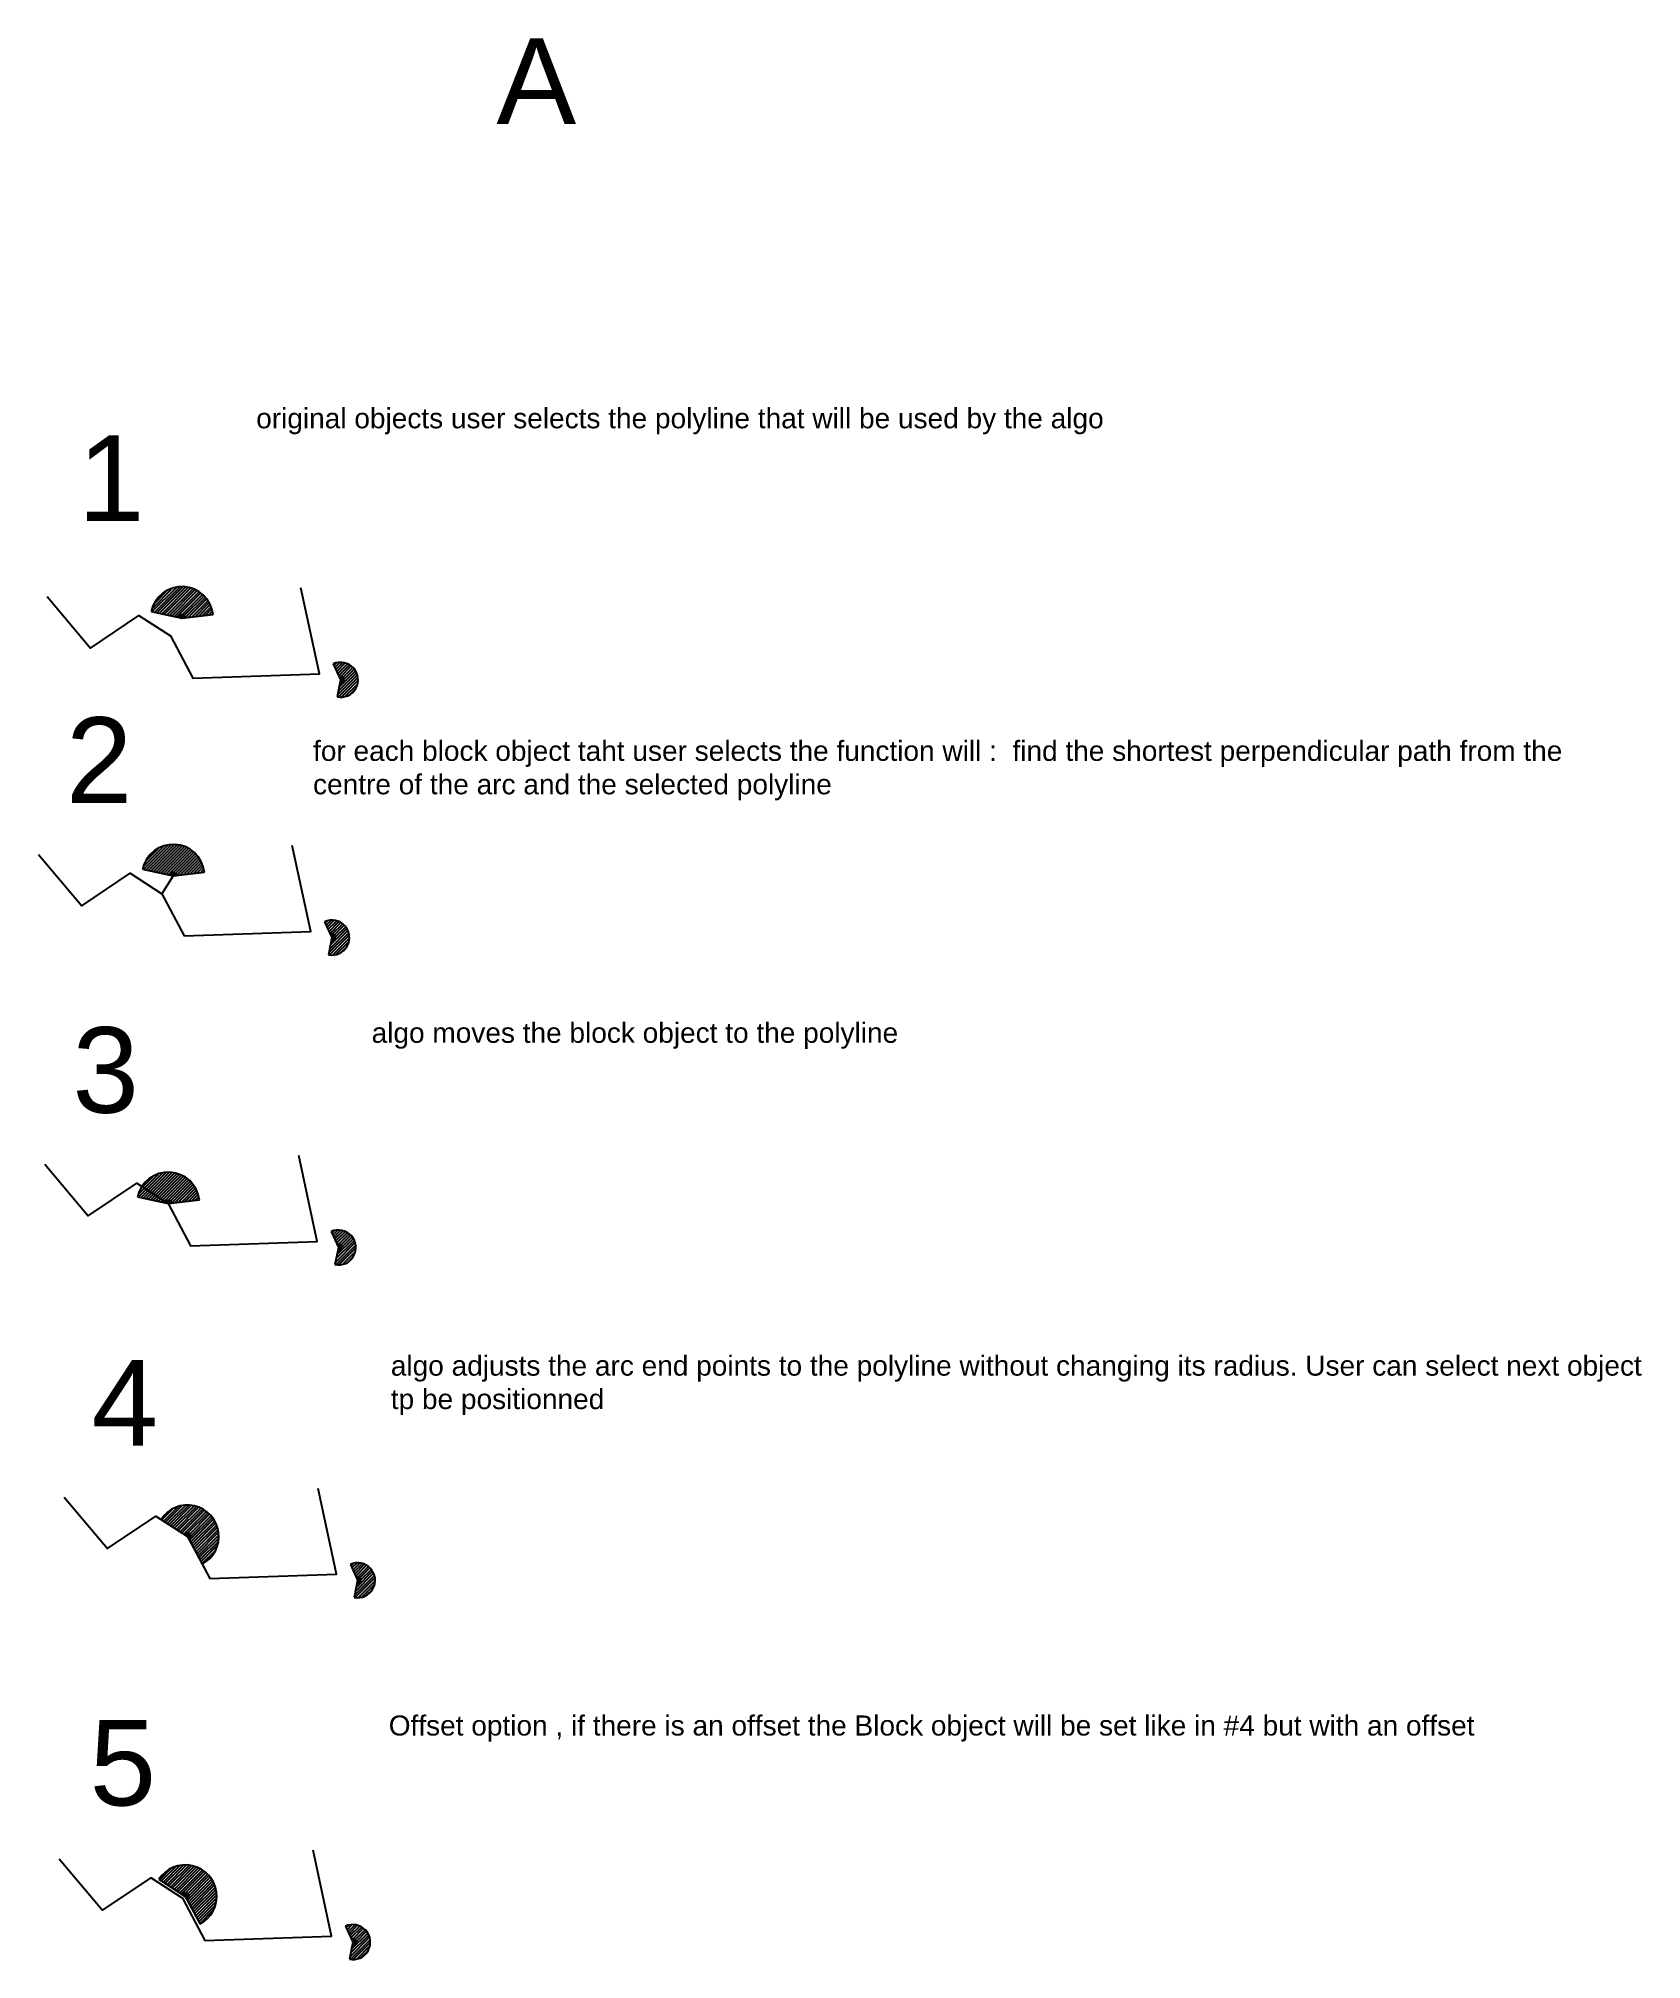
# Model space of a CAD drawing. Header units: millimetres. Extents: x 2546 to 4943, y 35 to 2908.
import ezdxf

# ---------------------------------------------------------------- set-up
doc = ezdxf.new("R2010")
doc.units = ezdxf.units.MM
doc.styles.get("Standard").update_dxf_attribs({"font": 'ARIAL.TTF'})

msp = doc.modelspace()

# ---------------------------------------------------------------- hatches: boundary and pattern name
h = msp.add_hatch()
h.set_pattern_fill('ANSI31', color=3)
h.set_pattern_definition([(45, (597.3006, 367.0287), (-2.245064, 2.245064), [])])
h.paths.add_polyline_path([(2807.4, 2046.3, 0.847435), (2714.8, 2050.9), (2755.8, 2042, -0.847435), (2765.7, 2041.5)])
h = msp.add_hatch(color=3)
h.dxf.hatch_style = 1
h.paths.add_polyline_path([(2755.8, 2042), (2760.7, 2040.9), (2765.7, 2041.5, 0.847435)])
h = msp.add_hatch()
h.set_pattern_fill('ANSI31', color=3)
h.set_pattern_definition([(45, (834.5794, 274.684), (-2.245064, 2.245064), [])])
h.paths.add_polyline_path([(2992.8, 1922.9, 1.378032), (2987.1, 1972.3), (2995.9, 1953.1, -1.378032), (2997, 1943.6)])
h = msp.add_hatch(color=3)
h.dxf.hatch_style = 1
h.paths.add_polyline_path([(2997, 1943.6, 1.378032), (2995.9, 1953.1), (2998, 1948.5)])
h = msp.add_hatch()
h.set_pattern_fill('ANSI31', color=3)
h.set_pattern_definition([(45, (584.3683, -18.473), (-2.245064, 2.245064), [])])
h.paths.add_polyline_path([(2794.4, 1660.8, 0.847435), (2701.9, 1665.4), (2742.9, 1656.5, -0.847435), (2752.8, 1656)])
h = msp.add_hatch(color=3)
h.dxf.hatch_style = 1
h.paths.add_polyline_path([(2742.9, 1656.5), (2747.8, 1655.4), (2752.8, 1656, 0.847435)])
h = msp.add_hatch()
h.set_pattern_fill('ANSI31', color=3)
h.set_pattern_definition([(45, (821.647, -110.8177), (-2.245064, 2.245064), [])])
h.paths.add_polyline_path([(2979.9, 1537.4, 1.378032), (2974.1, 1586.8), (2983, 1567.6, -1.378032), (2984.1, 1558.1)])
h = msp.add_hatch(color=3)
h.dxf.hatch_style = 1
h.paths.add_polyline_path([(2984.1, 1558.1, 1.378032), (2983, 1567.6), (2985.1, 1563)])
h = msp.add_hatch()
h.set_pattern_fill('ANSI31', color=3)
h.set_pattern_definition([(45, (576.7743, -508.6442), (-2.245064, 2.245064), [])])
h.paths.add_polyline_path([(2786.9, 1170.6, 0.847435), (2694.3, 1175.2), (2735.3, 1166.3, -0.847435), (2745.2, 1165.8)])
h = msp.add_hatch(color=3)
h.dxf.hatch_style = 1
h.paths.add_polyline_path([(2735.3, 1166.3), (2740.2, 1165.2), (2745.2, 1165.8, 0.847435)])
h = msp.add_hatch()
h.set_pattern_fill('ANSI31', color=3)
h.set_pattern_definition([(45, (831.375, -574.2745), (-2.245064, 2.245064), [])])
h.paths.add_polyline_path([(2989.6, 1074, 1.378032), (2983.9, 1123.3), (2992.7, 1104.1, -1.378032), (2993.8, 1094.7)])
h = msp.add_hatch(color=3)
h.dxf.hatch_style = 1
h.paths.add_polyline_path([(2993.8, 1094.7, 1.378032), (2992.7, 1104.1), (2994.8, 1099.6)])
h = msp.add_hatch()
h.set_pattern_fill('ANSI31', color=3)
h.set_pattern_definition([(45, (605.5123, -1006.4465), (-2.245064, 2.245064), [])])
h.paths.add_polyline_path([(2790.9, 625.9, 1.292959), (2729.5, 693), (2764.7, 670.1, -1.292959), (2771.3, 663)])
h = msp.add_hatch(color=3)
h.dxf.hatch_style = 1
h.paths.add_polyline_path([(2771.3, 663, 1.292959), (2764.7, 670.1), (2768.9, 667.4)])
h = msp.add_hatch()
h.set_pattern_fill('ANSI31', color=3)
h.set_pattern_definition([(45, (860.113, -1072.0768), (-2.245064, 2.245064), [])])
h.paths.add_polyline_path([(3018.4, 576.2, 1.378032), (3012.6, 625.5), (3021.4, 606.3, -1.378032), (3022.5, 596.9)])
h = msp.add_hatch(color=3)
h.dxf.hatch_style = 1
h.paths.add_polyline_path([(3022.5, 596.9, 1.378032), (3021.4, 606.3), (3023.5, 601.8)])
h = msp.add_hatch()
h.set_pattern_fill('ANSI31', color=3)
h.set_pattern_definition([(45, (602.3958, -1544.614), (-2.245064, 2.245064), [])])
h.paths.add_polyline_path([(2787.8, 87.7, 1.292959), (2726.4, 154.8), (2761.6, 132, -1.292959), (2768.2, 124.8)])
h = msp.add_hatch(color=3)
h.dxf.hatch_style = 1
h.paths.add_polyline_path([(2768.2, 124.8, 1.292959), (2761.6, 132), (2765.8, 129.2)])
h = msp.add_hatch()
h.set_pattern_fill('ANSI31', color=3)
h.set_pattern_definition([(45, (852.8885, -1613.0945), (-2.245064, 2.245064), [])])
h.paths.add_polyline_path([(3011.1, 35.1, 1.378032), (3005.4, 84.5), (3014.2, 65.3, -1.378032), (3015.3, 55.9)])
h = msp.add_hatch(color=3)
h.dxf.hatch_style = 1
h.paths.add_polyline_path([(3015.3, 55.9, 1.378032), (3014.2, 65.3), (3016.3, 60.8)])

# ---------------------------------------------------------------- linework, layer by layer
at = {"color": 1}
msp.add_lwpolyline([(2559.1, 2072.9), (2623.8, 1996), (2696.3, 2044.7), (2743.4, 2014.2), (2776.9, 1951), (2966.3, 1957.6), (2938.6, 2086.1)], dxfattribs=at)
at = {"color": 2}
for points in [[(2807.4, 2046.3, 0.847435), (2714.8, 2050.9, 1)], [(2992.8, 1922.9, 1.378032), (2987.1, 1972.3, 1)], [(2794.4, 1660.8, 0.847435), (2701.9, 1665.4, 1)], [(2979.9, 1537.4, 1.378032), (2974.1, 1586.8, 1)], [(2786.9, 1170.6, 0.847435), (2694.3, 1175.2, 1)], [(2989.6, 1074, 1.378032), (2983.9, 1123.3, 1)], [(2790.9, 625.9, 1.292959), (2729.5, 693, 1)], [(3018.4, 576.2, 1.378032), (3012.6, 625.5, 1)], [(2787.8, 87.7, 1.292959), (2726.4, 154.8, 1)], [(3011.1, 35.1, 1.378032), (3005.4, 84.5, 1)]]:
    msp.add_lwpolyline(points, format="xyb", dxfattribs=at)
for points in [[(2714.8, 2050.9), (2760.7, 2040.9), (2807.4, 2046.3)], [(2987.1, 1972.3), (2998, 1948.5), (2992.8, 1922.9)], [(2701.9, 1665.4), (2747.8, 1655.4), (2794.4, 1660.8)], [(2747.8, 1655.4), (2730.5, 1628.7)], [(2974.1, 1586.8), (2985.1, 1563), (2979.9, 1537.4)], [(2694.3, 1175.2), (2740.2, 1165.2), (2786.9, 1170.6)], [(2983.9, 1123.3), (2994.8, 1099.6), (2989.6, 1074)], [(2729.5, 693), (2768.9, 667.4), (2790.9, 625.9)], [(3012.6, 625.5), (3023.5, 601.8), (3018.4, 576.2)], [(2726.4, 154.8), (2765.8, 129.2), (2787.8, 87.7)], [(3005.4, 84.5), (3016.3, 60.8), (3011.1, 35.1)]]:
    msp.add_lwpolyline(points, dxfattribs=at)
for points in [[(2765.7, 2041.5, 0.847435), (2755.8, 2042, 1)], [(2997, 1943.6, 1.378032), (2995.9, 1953.1, 1)], [(2752.8, 1656, 0.847435), (2742.9, 1656.5, 1)], [(2984.1, 1558.1, 1.378032), (2983, 1567.6, 1)], [(2745.2, 1165.8, 0.847435), (2735.3, 1166.3, 1)], [(2993.8, 1094.7, 1.378032), (2992.7, 1104.1, 1)], [(2771.3, 663, 1.292959), (2764.7, 670.1, 1)], [(3022.5, 596.9, 1.378032), (3021.4, 606.3, 1)], [(2768.2, 124.8, 1.292959), (2761.6, 132, 1)], [(3015.3, 55.9, 1.378032), (3014.2, 65.3, 1)]]:
    msp.add_lwpolyline(points, format="xyb")
for points in [[(2755.8, 2042), (2760.7, 2040.9), (2765.7, 2041.5)], [(2995.9, 1953.1), (2998, 1948.5), (2997, 1943.6)], [(2546.2, 1687.4), (2610.9, 1610.5), (2683.4, 1659.2), (2730.5, 1628.7), (2763.9, 1565.5), (2953.3, 1572.1), (2925.7, 1700.6)], [(2742.9, 1656.5), (2747.8, 1655.4), (2752.8, 1656)], [(2983, 1567.6), (2985.1, 1563), (2984.1, 1558.1)], [(2555.9, 1224), (2620.6, 1147.1), (2693.1, 1195.7), (2740.2, 1165.2), (2773.6, 1102.1), (2963.1, 1108.6), (2935.4, 1237.1)], [(2735.3, 1166.3), (2740.2, 1165.2), (2745.2, 1165.8)], [(2992.7, 1104.1), (2994.8, 1099.6), (2993.8, 1094.7)], [(2584.6, 726.2), (2649.3, 649.3), (2721.9, 697.9), (2768.9, 667.4), (2802.4, 604.3), (2991.8, 610.8), (2964.2, 739.3)], [(2764.7, 670.1), (2768.9, 667.4), (2771.3, 663)], [(3021.4, 606.3), (3023.5, 601.8), (3022.5, 596.9)], [(2577.4, 185.2), (2642.1, 108.3), (2714.7, 156.9), (2761.7, 126.4), (2795.2, 63.3), (2984.6, 69.8), (2956.9, 198.3)], [(2761.6, 132), (2765.8, 129.2), (2768.2, 124.8)], [(3014.2, 65.3), (3016.3, 60.8), (3015.3, 55.9)]]:
    msp.add_lwpolyline(points)

# ---------------------------------------------------------------- texts
for s, p in [('A', (3231, 2779.8)), ('1', (2605.2, 2186)), ('2', (2587.2, 1764.5)), ('3', (2597, 1301.1)), ('4', (2625.7, 803.3)), ('5', (2622.6, 265.1))]:
    msp.add_text(s, height=128).set_placement(p)
at = {"char_height": 30, "attachment_point": 1}
for s, width, insert in [('original objects user selects the polyline that will be used by the algo', 1581.463, (2871.8, 2354.7)), ('for each block object taht user selects the function will :  find the shortest perpendicular path from the centre of the arc and the selected polyline ', 1873.199, (2956.8, 1857.3)), ('algo moves the block object to the polyline  ', 1873.199, (3044.4, 1435.7)), ('algo adjusts the arc end points to the polyline without changing its radius. User can select next object tp be positionned', 1873.199, (3073.1, 937.9)), ('Offset option , if there is an offset the Block object will be set like in #4 but with an offset ', 1873.199, (3070, 399.7))]:
    msp.add_mtext_dynamic_manual_height_columns(s, width=width, gutter_width=639.9, heights=[0], dxfattribs=dict(at, insert=insert))

doc.saveas('drawing.dxf')
